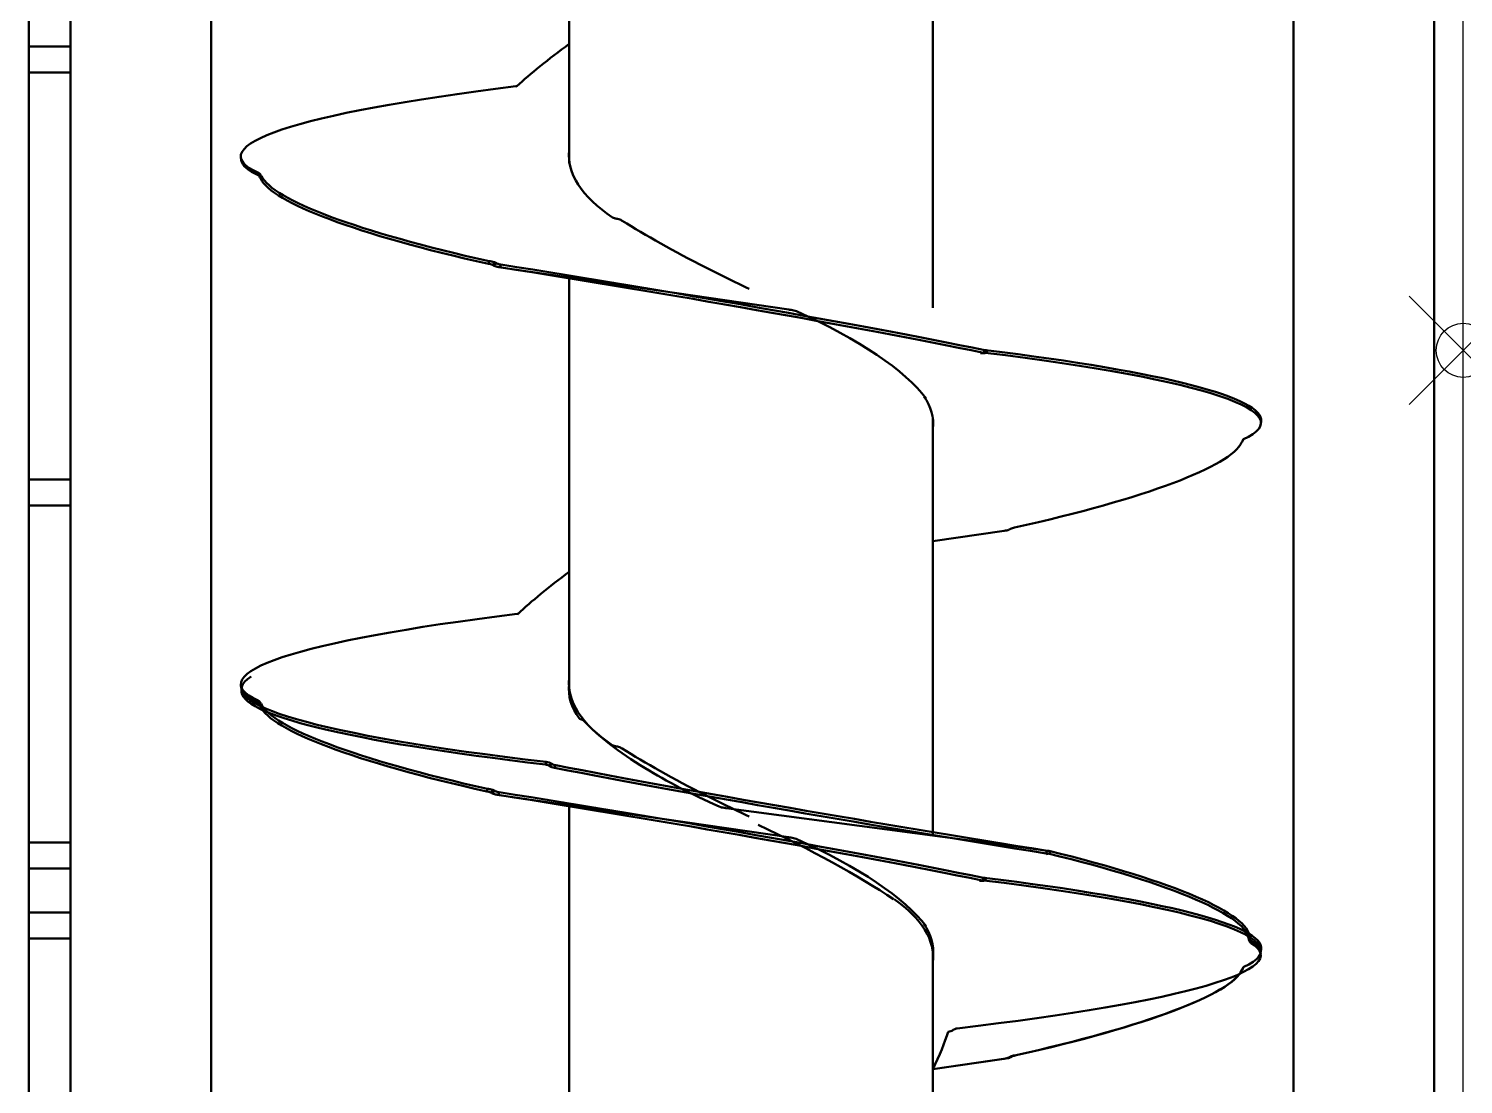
# Model space of a CAD drawing. Extents: x -3873 to 164127, y 7129 to 96529.
# Drawn here: x 62872 to 63535, y 68387 to 68875 of the extents above; entities that cross this region are included whole.
import ezdxf

# ---------------------------------------------------------------- set-up
doc = ezdxf.new("R2010")
doc.units = 0
doc.header["$PDMODE"] = 35
doc.header["$PDSIZE"] = 25
doc.layers.add('LAYOUT', color=90, linetype='CONTINUOUS')
doc.layers.add('LAYOUT Kromeka', color=1, linetype='CONTINUOUS', lineweight=5)
doc.layers.add('Visible (ISO)', color=7, linetype='CONTINUOUS', lineweight=50)

# ---------------------------------------------------------------- blocks, each defined once
blk = doc.blocks.new('chilling_Gibletchiller_platform_short')
at = {"layer": 'LAYOUT', "color": 0, "linetype": 'Continuous', "ltscale": 50}
blk.add_line((-1205, 560), (1205, 560), dxfattribs=at)
blk.add_point((0, 560), dxfattribs=at)
blk = doc.blocks.new('*E242')
at = {"layer": 'Visible (ISO)', "color": 0}
for centre, major_axis, ratio, start_param, end_param in [((98.95, 240.51), (274.23, -291.23), 0.219922, 1.767895, 1.767897), ((587.88, 240.6), (274.47, -291.01), 0.2166, 1.764193, 1.764195), ((1075.4, 240.56), (274.37, -291.1), 0.218, 1.765751, 1.765753), ((1562.92, 240.53), (274.27, -291.19), 0.219399, 1.767311, 1.767313), ((1538.03, 84.15), (243.77, -317.16), 0.444546, 2.06282, 2.062822), ((2025.55, 84.12), (243.51, -317.36), 0.445686, 2.064672, 2.064674), ((1292.48, 388.71), (243.94, 317.11), 0.443994, 4.221282, 4.221284), ((1294.27, 387.3), (243.9, 317.06), 0.443975, 4.221288, 4.22129), ((1780, 388.74), (243.68, 317.32), 0.445135, 4.219432, 4.219434), ((1781.79, 387.34), (243.64, 317.26), 0.445116, 4.219437, 4.219439), ((341.63, 232.62), (274.39, 291.17), 0.218285, 4.517139, 4.517141), ((343.42, 230.92), (274.35, 291.12), 0.218262, 4.51714, 4.517142), ((829.86, 232.59), (274.46, 291.1), 0.217323, 4.51821, 4.518212), ((831.64, 230.89), (274.42, 291.05), 0.2173, 4.518211, 4.518213), ((1317.38, 232.63), (274.36, 291.19), 0.218723, 4.516651, 4.516653), ((1319.16, 230.93), (274.32, 291.15), 0.218699, 4.516652, 4.516654)]:
    blk.add_ellipse(centre, major_axis=major_axis, ratio=ratio, start_param=start_param, end_param=end_param, dxfattribs=at)
blk = doc.blocks.new('CD30-500-2500 Giblet chiller')
at = {"layer": 'Visible (ISO)', "color": 0}
for p, q in [((105263.77, 16066.42), (107233.77, 16066.42)), ((106461.48, 16066.42), (107431.48, 16066.42)), ((105878.37, 16001.42), (107233.77, 16001.42)), ((106461.48, 16001.42), (107431.48, 16001.42)), ((106532.14, 15986.32), (106530.92, 15986.48)), ((106775.98, 15986.32), (106774.76, 15986.48)), ((106776.89, 15986.24), (106775.67, 15986.06)), ((106769.25, 15981), (106770.04, 15980.79)), ((106770.04, 15980.79), (106770.47, 15980.68)), ((106770.07, 15981.3), (106770.96, 15981.02)), ((106770.08, 15981.3), (106770.62, 15981.14)), ((106770.58, 15981.23), (106770.19, 15981.35)), ((106771.08, 15981.07), (106770.58, 15981.23)), ((106770.62, 15981.14), (106770.97, 15981.03)), ((106771.11, 15981.67), (106770.68, 15981.6)), ((106771.91, 15981.78), (106771.11, 15981.67)), ((106729.31, 15888.01), (106709.53, 15739.31)), ((106729.26, 15887.65), (106730.03, 15887.34)), ((106729.36, 15888.35), (106729.29, 15888.37)), ((106729.33, 15888.21), (106729.29, 15888.37)), ((106729.56, 15889.24), (106730.49, 15888.29)), ((106730.03, 15887.34), (106730.49, 15887.15)), ((106730.51, 15888.04), (106730.45, 15888.06)), ((106730.52, 15888.04), (106730.51, 15888.04)), ((106730.54, 15888.25), (106730.66, 15888.12)), ((106730.75, 15887.18), (106730.74, 15887.24)), ((106586.3, 15834.78), (106581.47, 15867.79)), ((106830.15, 15834.78), (106825.23, 15868.55)), ((106830.15, 15834.78), (106825.32, 15867.79)), ((106497.95, 15858.72), (106498.72, 15858.41)), ((106498.01, 15859.11), (106497.98, 15859.12)), ((106497.99, 15858.99), (106497.98, 15859.12)), ((106498.24, 15859.95), (106499.18, 15859.15)), ((106498.72, 15858.41), (106499.18, 15858.22)), ((106499.2, 15858.95), (106499.14, 15858.96)), ((106499.2, 15858.94), (106499.2, 15858.95)), ((106499.22, 15859.12), (106499.35, 15859.01)), ((106499.44, 15856.84), (106499.42, 15856.98)), ((106741.71, 15858.11), (106742.48, 15857.8)), ((106741.77, 15858.51), (106741.74, 15858.52)), ((106741.75, 15858.39), (106741.74, 15858.52)), ((106742, 15859.35), (106742.94, 15858.55)), ((106742.48, 15857.8), (106742.94, 15857.62)), ((106742.96, 15858.35), (106742.9, 15858.36)), ((106742.96, 15858.34), (106742.96, 15858.35)), ((106742.98, 15858.51), (106743.11, 15858.4)), ((106743.2, 15856.25), (106743.18, 15856.38)), ((106285.54, 15834.78), (106478.44, 15834.78)), ((106529.39, 15834.78), (106722.28, 15834.78)), ((106722.23, 15834.78), (106631.08, 15834.78)), ((106773.23, 15834.78), (106966.12, 15834.78)), ((106966.06, 15834.78), (106775.92, 15834.78)), ((106519.44, 15831.02), (106519.41, 15830.65)), ((106763.2, 15830.96), (106763.17, 15830.59)), ((106479.26, 15768.29), (106459.59, 15634.15)), ((106723.03, 15768.13), (106703.35, 15633.39)), ((106411.58, 15666.78), (106218.81, 15666.78)), ((106220.32, 15666.78), (106410.57, 15666.78)), ((106464.37, 15666.78), (106654.41, 15666.78)), ((106708.22, 15666.78), (106900.27, 15666.78)), ((106900.99, 15666.78), (106708.23, 15666.78)), ((106688.98, 15655.95), (106688.19, 15656.07)), ((106689.42, 15655.89), (106688.98, 15655.95)), ((106689.91, 15657.33), (106689.02, 15658.7)), ((106689.52, 15657.93), (106689.02, 15658.7)), ((106689.63, 15658.42), (106689.24, 15659.02)), ((106689.91, 15657.33), (106689.52, 15657.93)), ((106690.13, 15657.66), (106689.63, 15658.42)), ((106690.17, 15660.35), (106689.74, 15660.53)), ((106690.96, 15660.03), (106690.17, 15660.35)), ((106376.16, 15642.73), (106376.1, 15642.14)), ((106619.92, 15643.33), (106619.86, 15642.74)), ((106458.86, 15635), (106458.42, 15635.17)), ((106459.65, 15634.67), (106458.86, 15635)), ((106457.67, 15629.59), (106456.88, 15629.81)), ((106458.1, 15629.47), (106457.67, 15629.59)), ((106458.6, 15631.27), (106457.71, 15632.94)), ((106458.21, 15632), (106457.71, 15632.94)), ((106458.32, 15632.62), (106457.93, 15633.35)), ((106458.6, 15631.27), (106458.21, 15632)), ((106458.82, 15631.67), (106458.32, 15632.62)), ((106701.43, 15628.83), (106700.64, 15629.05)), ((106701.86, 15628.71), (106701.43, 15628.83)), ((106702.36, 15630.5), (106701.47, 15632.17)), ((106701.97, 15631.23), (106701.47, 15632.17)), ((106702.08, 15631.85), (106701.69, 15632.58)), ((106702.36, 15630.5), (106701.97, 15631.23)), ((106702.58, 15630.91), (106702.08, 15631.85)), ((106702.62, 15634.23), (106702.18, 15634.4)), ((106703.41, 15633.91), (106702.62, 15634.23)), ((106416.05, 15523.22), (106416.84, 15523.32)), ((106416.84, 15523.32), (106417.28, 15523.38)), ((106416.87, 15524.09), (106417.77, 15523.73)), ((106416.88, 15524.1), (106417.42, 15523.87)), ((106417.38, 15523.97), (106416.99, 15524.13)), ((106417.88, 15523.76), (106417.38, 15523.97)), ((106417.42, 15523.87), (106417.77, 15523.73)), ((106417.92, 15524.46), (106417.49, 15524.58)), ((106418.71, 15524.24), (106417.92, 15524.46)), ((106659.81, 15523.05), (106660.6, 15523.16)), ((106660.6, 15523.16), (106661.04, 15523.22)), ((106660.63, 15523.92), (106661.53, 15523.56)), ((106660.64, 15523.93), (106661.18, 15523.71)), ((106661.14, 15523.8), (106660.76, 15523.96)), ((106661.64, 15523.6), (106661.14, 15523.8)), ((106661.18, 15523.71), (106661.53, 15523.56)), ((106661.68, 15524.29), (106661.25, 15524.41)), ((106662.47, 15524.07), (106661.68, 15524.29)), ((106410.22, 15515.24), (106409, 15515.08)), ((106654.06, 15515.24), (106652.84, 15515.08)), ((105263.77, 15501.42), (107233.77, 15501.42)), ((106461.48, 15501.42), (107431.48, 15501.42)), ((105263.77, 15436.42), (107233.77, 15436.42)), ((106357.77, 15436.42), (106357.77, 15417.07)), ((106369.77, 15417.07), (106369.77, 15436.42)), ((106461.48, 15436.42), (107431.48, 15436.42)), ((106557.77, 15436.42), (106557.77, 15417.07)), ((106569.77, 15417.07), (106569.77, 15436.42)), ((106725.48, 15436.42), (106725.48, 15417.07)), ((106737.48, 15417.07), (106737.48, 15436.42)), ((106757.77, 15436.42), (106757.77, 15417.07)), ((106769.77, 15417.07), (106769.77, 15436.42)), ((105263.77, 15417.07), (107252.77, 15417.07)), ((106436.48, 15417.07), (107381.48, 15417.07))]:
    blk.add_line(p, q, dxfattribs=at)
for centre, major_axis, ratio, start_param, end_param in [((106518.95, 15587.19), (12.82, 399.16), 0.097021, -0.198561, 0.825008), ((106762.71, 15587.2), (12.9, 399.15), 0.096956, -0.196488, 0.827081), ((106791.68, 15587.34), (-14.38, 398.94), 0.094892, -0.868832, 0.146901), ((106517.73, 15587.35), (12.82, 399.16), 0.097021, -0.009668, 0.825008), ((106761.49, 15587.36), (12.9, 399.15), 0.096956, -0.009721, 0.827081), ((106790.45, 15587.16), (-14.38, 398.94), 0.094892, 0.010589, 0.146901), ((106740.95, 15786.73), (28.91, 194.22), 0.156124, 0.019911, 1.043481), ((106742.17, 15786.41), (28.91, 194.22), 0.156124, 0.019911, 1.043481), ((106774.87, 15588.02), (18.02, 397.5), 0.351131, 0.161683, 0.16247), ((106775.76, 15587.74), (18.02, 397.5), 0.351131, 0.161683, 0.16247), ((106544.44, 15584.98), (-24.14, 395.54), 0.350525, -0.139091, -0.138305), ((106566.32, 15781.39), (-28.65, 196.5), 0.149826, -1.110801, -0.095069), ((106788.2, 15584.99), (-23.9, 395.63), 0.350553, -0.137357, -0.136571), ((106788.3, 15584.98), (-24.14, 395.54), 0.350525, -0.139091, -0.138305), ((106810.16, 15781.69), (-28.64, 196.33), 0.150145, -1.107718, -0.091985), ((106810.17, 15781.39), (-28.65, 196.5), 0.149826, -1.110801, -0.095069), ((106709.64, 15809.7), (39.99, 236.47), 0.028076, 4.034553, 5.053062), ((106710.87, 15809.2), (39.99, 236.47), 0.028076, 4.034553, 5.053062), ((106585.36, 15737.53), (-131.96, 296.36), 0.165694, -1.181387, -1.179848), ((106578.54, 15866.2), (0.08, 5.68), 0.532831, -0.875835, -0.763862), ((106829.12, 15737.51), (-131.84, 296.51), 0.166658, -1.179021, -1.177482), ((106829.22, 15737.53), (-131.96, 296.36), 0.165694, -1.181387, -1.179848), ((106822.3, 15866.97), (0.08, 5.67), 0.533245, -0.875647, -0.763675), ((106822.4, 15866.2), (0.08, 5.68), 0.532831, -0.875835, -0.763862), ((106477.87, 15700.28), (39.62, 235.41), 0.036551, 0.838685, 1.857194), ((106479.09, 15699.79), (39.62, 235.41), 0.036551, 0.838685, 1.857194), ((106721.63, 15700.05), (39.63, 235.46), 0.036183, 0.84092, 1.859429), ((106722.86, 15699.55), (39.63, 235.46), 0.036183, 0.84092, 1.859429), ((106816.68, 15584.48), (-101.58, 333.83), 0.29207, -0.772702, -0.771164), ((106809.86, 15840.88), (0.25, 4.53), 0.66547, -0.820709, -0.708737), ((106838, 15817.24), (-42.02, 24.86), 0.239951, -1.243634, -0.795186), ((106540.53, 15750.78), (-11.32, 83.98), 0.477522, -0.124023, 0.256177), ((106538.77, 15750.78), (-11.32, 83.98), 0.477522, -0.124023, -0.085896), ((106771.84, 15750.78), (8.57, 84.05), 0.485184, -0.010296, 0.715753), ((106784.29, 15750.78), (-11.22, 83.98), 0.477861, -0.123463, 0.258827), ((106782.53, 15750.78), (-11.22, 83.98), 0.477861, -0.123463, -0.085327), ((106770.08, 15750.78), (8.57, 84.05), 0.485184, -0.010296, 0.028044), ((106499.74, 15701.16), (38.51, 135.88), 0.30221, 0.378795, 1.112194), ((106488.4, 15750.78), (24.47, 83.47), 0.436443, -0.193219, -0.186209), ((106743.5, 15701.28), (38.6, 135.78), 0.301806, 0.380987, 1.114386), ((106732.16, 15750.78), (24.39, 83.47), 0.437114, -0.19556, -0.188688), ((106731.05, 15724.65), (51.58, 120.16), 0.187822, 0.783769, 1.405084), ((106481.05, 15752.12), (15.86, 156.82), 0.0216, 1.465135, 1.465727), ((106477.69, 15720.35), (15.86, 156.82), 0.0216, 1.25516, 1.257606), ((106724.81, 15752.28), (15.86, 156.82), 0.021387, 1.467245, 1.467838), ((106721.45, 15720.5), (15.86, 156.82), 0.021387, 1.257271, 1.259716), ((106457.91, 15775.64), (52.81, 118.51), 0.16521, 4.390442, 4.567383), ((106701.67, 15775.79), (52.76, 118.57), 0.166176, 4.388076, 4.566487), ((106689.22, 15799.83), (40.67, 133.48), 0.291838, 3.981689, 4.304727), ((106711.13, 15780.07), (16, 156.76), 0.016673, 4.445118, 4.445711), ((106707.78, 15748.03), (16, 156.76), 0.016673, 4.653239, 4.655685), ((106457.16, 15750.78), (40.37, 84), 0.124708, 3.987282, 4.521135), ((106700.92, 15750.78), (40.35, 84), 0.125537, 3.985563, 4.519416), ((106688.47, 15750.78), (35.12, 83.62), 0.269082, 3.671343, 4.205196), ((106437.24, 15750.78), (5.88, 84.15), 0.076234, 3.880976, 3.885684), ((106681, 15750.78), (5.86, 84.15), 0.07638, 3.878884, 3.883592), ((106416.89, 15750.78), (11.38, 83.97), 0.477352, 3.14646, 3.912492), ((106660.65, 15750.78), (11.27, 83.98), 0.477692, 3.145902, 3.909844), ((106648.2, 15750.78), (-8.51, 84.05), 0.485313, 3.032759, 3.430188), ((106668.55, 15750.78), (3.16, 84.15), 0.09634, 3.510663, 3.51537), ((106352.16, 15693.64), (-40.67, 62.76), 0.1553, 1.910314, 2.414679), ((106418.65, 15750.78), (11.38, 83.97), 0.477352, 3.14646, 3.184582), ((106595.89, 15693.33), (-40.7, 61.56), 0.156897, 1.910754, 2.413061), ((106662.41, 15750.78), (11.27, 83.98), 0.477692, 3.145902, 3.184034), ((106668.57, 15914.4), (14.42, 398.94), 0.094856, 2.995729, 4.011461), ((106669.8, 15914.22), (14.42, 398.94), 0.094856, 3.130979, 4.011461), ((106693.91, 15918.44), (101.68, 333.7), 0.291838, 3.913871, 3.915409), ((106694.8, 15917.08), (101.68, 333.7), 0.291838, 3.913871, 3.915409), ((106687.98, 15660.99), (-0.25, 4.54), 0.664867, 3.85062, 3.962593), ((106395.85, 15914.21), (-12.78, 399.17), 0.097053, 2.317621, 3.34119), ((106639.61, 15914.2), (-12.86, 399.15), 0.096989, 2.315548, 3.339117), ((106443.18, 15720.66), (28.66, 196.58), 0.149666, 3.2382, 4.253933), ((106444.4, 15720.32), (28.66, 196.58), 0.149666, 3.2382, 4.253933), ((106462.6, 15765.69), (132.02, 296.28), 0.16521, 4.322624, 4.324163), ((106463.48, 15764.02), (132.02, 296.28), 0.16521, 4.322624, 4.324163), ((106456.66, 15635.75), (-0.08, 5.68), 0.532625, 3.905549, 4.017521), ((106687.02, 15720.36), (28.64, 196.41), 0.149986, 3.235121, 4.250853), ((106688.24, 15720.02), (28.64, 196.41), 0.149986, 3.235121, 4.250853), ((106706.36, 15765.71), (131.9, 296.44), 0.166176, 4.320258, 4.321797), ((106707.24, 15764.04), (131.9, 296.44), 0.166176, 4.320258, 4.321797), ((106700.42, 15634.98), (-0.08, 5.68), 0.533038, 3.905361, 4.017334), ((106397.07, 15914.37), (-12.78, 399.17), 0.097053, 3.151234, 3.34119), ((106421.68, 15916.95), (24.26, 395.5), 0.350511, 3.280765, 3.281551), ((106422.56, 15916.58), (24.26, 395.5), 0.350511, 3.280765, 3.281551), ((106640.83, 15914.37), (-12.86, 399.15), 0.096989, 3.151287, 3.339117), ((106665.44, 15916.94), (24.02, 395.59), 0.350539, 3.27903, 3.279817), ((106666.32, 15916.57), (24.02, 395.59), 0.350539, 3.27903, 3.279817)]:
    blk.add_ellipse(centre, major_axis=major_axis, ratio=ratio, start_param=start_param, end_param=end_param, dxfattribs=at)
for points, knots in [([(106770.07, 15981.3), (106769.85, 15981.27), (106769.67, 15981.24), (106769.4, 15981.14), (106769.3, 15981.08), (106769.25, 15981)], [0, 0, 0, 0, 0.5, 0.5, 1, 1, 1, 1]), ([(106771.91, 15981.78), (106771.85, 15981.67), (106771.76, 15981.54), (106771.61, 15981.42), (106771.47, 15981.3), (106771.29, 15981.18), (106771.08, 15981.07)], [0, 0, 0, 0, 0.5, 0.5, 0.5, 1, 1, 1, 1]), ([(106540.59, 15977.41), (106540.54, 15977.51), (106540.44, 15977.61), (106540.3, 15977.68), (106540.16, 15977.76), (106539.98, 15977.83), (106539.76, 15977.88)], [0, 0, 0, 0, 0.5, 0.5, 0.5, 1, 1, 1, 1]), ([(106784.36, 15977.58), (106784.3, 15977.68), (106784.2, 15977.77), (106784.06, 15977.85), (106783.92, 15977.93), (106783.74, 15977.99), (106783.52, 15978.04)], [0, 0, 0, 0, 0.5, 0.5, 0.5, 1, 1, 1, 1]), ([(106784.45, 15977.41), (106784.39, 15977.51), (106784.29, 15977.61), (106784.15, 15977.68), (106784.01, 15977.76), (106783.83, 15977.83), (106783.61, 15977.88)], [0, 0, 0, 0, 0.5, 0.5, 0.5, 1, 1, 1, 1]), ([(106730.75, 15887.18), (106730.73, 15887.36), (106730.71, 15887.52), (106730.68, 15887.83), (106730.67, 15887.98), (106730.66, 15888.12)], [-0.3710489, -0.3710489, -0.3710489, -0.3710489, -0.1855245, -0.1855245, 0, 0, 0, 0]), ([(106581.47, 15867.79), (106581.41, 15868.17), (106581.33, 15868.55), (106581.24, 15868.9), (106581.15, 15869.22), (106581.04, 15869.52), (106580.92, 15869.8)], [0.1548942, 0.1548942, 0.1548942, 0.1548942, 0.5000028, 0.5000028, 0.5000028, 0.8159434, 0.8159434, 0.8159434, 0.8159434]), ([(106825.23, 15868.55), (106825.17, 15868.94), (106825.09, 15869.31), (106825, 15869.66), (106824.91, 15869.98), (106824.8, 15870.29), (106824.68, 15870.57)], [0.1527254, 0.1527254, 0.1527254, 0.1527254, 0.5000028, 0.5000028, 0.5000028, 0.8159434, 0.8159434, 0.8159434, 0.8159434]), ([(106825.32, 15867.79), (106825.26, 15868.17), (106825.18, 15868.55), (106825.09, 15868.9), (106825, 15869.22), (106824.89, 15869.52), (106824.77, 15869.8)], [0.1548942, 0.1548942, 0.1548942, 0.1548942, 0.5000028, 0.5000028, 0.5000028, 0.8159434, 0.8159434, 0.8159434, 0.8159434]), ([(106499.44, 15856.84), (106499.41, 15857.22), (106499.39, 15857.58), (106499.36, 15858.3), (106499.35, 15858.66), (106499.35, 15859.01)], [-0.3710489, -0.3710489, -0.3710489, -0.3710489, -0.1855245, -0.1855245, 0, 0, 0, 0]), ([(106743.2, 15856.25), (106743.17, 15856.62), (106743.15, 15856.98), (106743.12, 15857.7), (106743.12, 15858.06), (106743.11, 15858.4)], [-0.3710489, -0.3710489, -0.3710489, -0.3710489, -0.1855245, -0.1855245, 0, 0, 0, 0]), ([(106812.84, 15841.85), (106812.79, 15842.3), (106812.69, 15842.74), (106812.55, 15843.14), (106812.46, 15843.39), (106812.35, 15843.63), (106812.23, 15843.85)], [0, 0, 0, 0, 0.5000028, 0.5000028, 0.5000028, 0.8159434, 0.8159434, 0.8159434, 0.8159434]), ([(106709, 15736.41), (106709.08, 15736.65), (106709.15, 15736.89), (106709.21, 15737.15), (106709.31, 15737.55), (106709.38, 15737.98), (106709.43, 15738.41)], [0.1840543, 0.1840543, 0.1840543, 0.1840543, 0.5, 0.5, 0.5, 1, 1, 1, 1]), ([(106437.22, 15688.3), (106437.19, 15688.09), (106437.14, 15687.88), (106436.98, 15687.33), (106436.83, 15687.02), (106436.66, 15686.76)], [0.664323, 0.664323, 0.664323, 0.664323, 0.7562049, 0.7562049, 0.9125602, 0.9125602, 0.9125602, 0.9125602]), ([(106438.23, 15691.3), (106437.94, 15690.85), (106437.7, 15690.31), (106437.41, 15689.35), (106437.32, 15688.96), (106437.26, 15688.57)], [2.5682503, 2.5682503, 2.5682503, 2.5682503, 2.8214025, 2.8214025, 2.9900626, 2.9900626, 2.9900626, 2.9900626]), ([(106680.98, 15688.18), (106680.95, 15687.97), (106680.9, 15687.76), (106680.74, 15687.22), (106680.59, 15686.9), (106680.42, 15686.65)], [0.664323, 0.664323, 0.664323, 0.664323, 0.7562049, 0.7562049, 0.9125602, 0.9125602, 0.9125602, 0.9125602]), ([(106681.99, 15691.18), (106681.7, 15690.73), (106681.46, 15690.18), (106681.17, 15689.23), (106681.08, 15688.84), (106681.02, 15688.45)], [2.5682503, 2.5682503, 2.5682503, 2.5682503, 2.8214025, 2.8214025, 2.9900626, 2.9900626, 2.9900626, 2.9900626]), ([(106668.54, 15672.19), (106668.5, 15672.07), (106668.46, 15671.96), (106668.29, 15671.68), (106668.14, 15671.51), (106667.97, 15671.38)], [0.664323, 0.664323, 0.664323, 0.664323, 0.7562049, 0.7562049, 0.9125602, 0.9125602, 0.9125602, 0.9125602]), ([(106669.54, 15673.85), (106669.26, 15673.59), (106669.02, 15673.28), (106668.72, 15672.75), (106668.64, 15672.54), (106668.58, 15672.33)], [2.5682503, 2.5682503, 2.5682503, 2.5682503, 2.8214025, 2.8214025, 2.9900626, 2.9900626, 2.9900626, 2.9900626]), ([(106689.02, 15658.7), (106688.81, 15658.33), (106688.63, 15657.92), (106688.34, 15657.03), (106688.25, 15656.55), (106688.19, 15656.07)], [0, 0, 0, 0, 0.5, 0.5, 1, 1, 1, 1]), ([(106689.37, 15659.26), (106689.35, 15659.22), (106689.33, 15659.18), (106689.29, 15659.1), (106689.26, 15659.06), (106689.24, 15659.02)], [-0.04006097, -0.04006097, -0.04006097, -0.04006097, -0.02003048, -0.02003048, 0, 0, 0, 0]), ([(106689.74, 15660.53), (106689.7, 15660.24), (106689.64, 15659.96), (106689.56, 15659.71), (106689.51, 15659.55), (106689.45, 15659.4), (106689.37, 15659.26)], [0, 0, 0, 0, 0.5, 0.5, 0.5, 0.815947, 0.815947, 0.815947, 0.815947]), ([(106690.96, 15660.03), (106690.91, 15659.57), (106690.81, 15659.13), (106690.67, 15658.73), (106690.58, 15658.48), (106690.47, 15658.24), (106690.35, 15658.02)], [0, 0, 0, 0, 0.5000028, 0.5000028, 0.5000028, 0.8159434, 0.8159434, 0.8159434, 0.8159434]), ([(106458.42, 15635.17), (106458.39, 15634.83), (106458.33, 15634.49), (106458.25, 15634.19), (106458.2, 15633.99), (106458.13, 15633.81), (106458.06, 15633.64)], [0, 0, 0, 0, 0.5, 0.5, 0.5, 0.815947, 0.815947, 0.815947, 0.815947]), ([(106457.71, 15632.94), (106457.5, 15632.51), (106457.31, 15632.02), (106457.03, 15630.96), (106456.93, 15630.39), (106456.88, 15629.81)], [0, 0, 0, 0, 0.5, 0.5, 1, 1, 1, 1]), ([(106458.06, 15633.64), (106458.04, 15633.59), (106458.02, 15633.54), (106457.97, 15633.44), (106457.95, 15633.39), (106457.93, 15633.35)], [-0.04006097, -0.04006097, -0.04006097, -0.04006097, -0.02003048, -0.02003048, 0, 0, 0, 0]), ([(106459.65, 15634.67), (106459.6, 15634.11), (106459.5, 15633.56), (106459.36, 15633.05), (106459.27, 15632.73), (106459.16, 15632.42), (106459.04, 15632.14)], [0, 0, 0, 0, 0.5000028, 0.5000028, 0.5000028, 0.8159434, 0.8159434, 0.8159434, 0.8159434]), ([(106701.47, 15632.17), (106701.26, 15631.75), (106701.07, 15631.26), (106700.79, 15630.2), (106700.69, 15629.63), (106700.64, 15629.05)], [0, 0, 0, 0, 0.5, 0.5, 1, 1, 1, 1]), ([(106701.82, 15632.87), (106701.8, 15632.82), (106701.78, 15632.77), (106701.73, 15632.67), (106701.71, 15632.63), (106701.69, 15632.58)], [-0.04006097, -0.04006097, -0.04006097, -0.04006097, -0.02003048, -0.02003048, 0, 0, 0, 0]), ([(106702.18, 15634.4), (106702.15, 15634.06), (106702.09, 15633.73), (106702.01, 15633.42), (106701.96, 15633.22), (106701.89, 15633.04), (106701.82, 15632.87)], [0, 0, 0, 0, 0.5, 0.5, 0.5, 0.815947, 0.815947, 0.815947, 0.815947]), ([(106703.41, 15633.91), (106703.36, 15633.34), (106703.26, 15632.79), (106703.12, 15632.28), (106703.03, 15631.96), (106702.92, 15631.66), (106702.8, 15631.38)], [0, 0, 0, 0, 0.5000028, 0.5000028, 0.5000028, 0.8159434, 0.8159434, 0.8159434, 0.8159434]), ([(106416.87, 15524.09), (106416.66, 15523.96), (106416.48, 15523.81), (106416.2, 15523.52), (106416.1, 15523.36), (106416.05, 15523.22)], [0, 0, 0, 0, 0.5, 0.5, 1, 1, 1, 1]), ([(106418.71, 15524.24), (106418.66, 15524.13), (106418.56, 15524.04), (106418.42, 15523.96), (106418.28, 15523.88), (106418.1, 15523.82), (106417.88, 15523.76)], [0, 0, 0, 0, 0.5, 0.5, 0.5, 1, 1, 1, 1]), ([(106660.63, 15523.92), (106660.42, 15523.79), (106660.24, 15523.65), (106659.96, 15523.35), (106659.86, 15523.2), (106659.81, 15523.05)], [0, 0, 0, 0, 0.5, 0.5, 1, 1, 1, 1]), ([(106662.47, 15524.07), (106662.42, 15523.96), (106662.32, 15523.87), (106662.18, 15523.79), (106662.04, 15523.71), (106661.86, 15523.65), (106661.64, 15523.6)], [0, 0, 0, 0, 0.5, 0.5, 0.5, 1, 1, 1, 1])]:
    blk.add_open_spline(points, degree=3, knots=knots, dxfattribs=at)
for points in [[(106770.08, 15981.3), (106770.07, 15981.3), (106770.07, 15981.3), (106770.07, 15981.3)], [(106770.68, 15981.6), (106770.62, 15981.52), (106770.44, 15981.42), (106770.19, 15981.35)], [(106770.96, 15981.02), (106770.71, 15980.93), (106770.53, 15980.82), (106770.47, 15980.68)], [(106770.97, 15981.03), (106770.96, 15981.03), (106770.96, 15981.03), (106770.96, 15981.02)], [(106539.65, 15977.92), (106539.39, 15978.02), (106539.22, 15978.15), (106539.16, 15978.26)], [(106539.65, 15977.92), (106539.65, 15977.92), (106539.65, 15977.92), (106539.65, 15977.92)], [(106783.41, 15978.08), (106783.15, 15978.18), (106782.98, 15978.31), (106782.92, 15978.42)], [(106783.5, 15977.92), (106783.24, 15978.02), (106783.07, 15978.15), (106783.01, 15978.26)], [(106783.41, 15978.08), (106783.41, 15978.08), (106783.41, 15978.08), (106783.41, 15978.08)], [(106783.5, 15977.92), (106783.5, 15977.92), (106783.5, 15977.92), (106783.5, 15977.92)], [(106729.56, 15889.24), (106729.42, 15888.75), (106729.32, 15888.21), (106729.26, 15887.65)], [(106730.66, 15888.12), (106730.58, 15887.82), (106730.52, 15887.49), (106730.49, 15887.15)], [(106580.48, 15870.68), (106580.22, 15871.17), (106580.05, 15871.8), (106579.98, 15872.47)], [(106824.24, 15871.44), (106823.98, 15871.93), (106823.81, 15872.57), (106823.74, 15873.23)], [(106824.33, 15870.68), (106824.07, 15871.17), (106823.9, 15871.8), (106823.83, 15872.47)], [(106498.24, 15859.95), (106498.1, 15859.57), (106498, 15859.15), (106497.95, 15858.72)], [(106499.35, 15859.01), (106499.27, 15858.76), (106499.21, 15858.5), (106499.18, 15858.22)], [(106742, 15859.35), (106741.86, 15858.97), (106741.76, 15858.55), (106741.71, 15858.11)], [(106743.11, 15858.4), (106743.03, 15858.16), (106742.97, 15857.89), (106742.94, 15857.62)], [(106811.79, 15844.54), (106811.54, 15844.94), (106811.36, 15845.45), (106811.3, 15845.98)], [(106479.26, 15768.29), (106479.29, 15768.5), (106479.32, 15768.7), (106479.34, 15768.9)], [(106479.39, 15769.36), (106479.48, 15770.23), (106479.68, 15771.05), (106479.96, 15771.75)], [(106723.03, 15768.13), (106723.06, 15768.33), (106723.08, 15768.53), (106723.1, 15768.73)], [(106723.15, 15769.19), (106723.24, 15770.05), (106723.44, 15770.88), (106723.72, 15771.58)], [(106708.86, 15736.01), (106708.91, 15736.14), (106708.96, 15736.27), (106709, 15736.41)], [(106709.48, 15738.88), (106709.49, 15739.03), (106709.51, 15739.17), (106709.53, 15739.31)], [(106689.91, 15657.33), (106689.66, 15656.94), (106689.48, 15656.42), (106689.42, 15655.89)], [(106376.11, 15642.27), (106376.1, 15642.36), (106376.08, 15642.45), (106376.07, 15642.54)], [(106619.87, 15642.87), (106619.86, 15642.96), (106619.84, 15643.05), (106619.83, 15643.14)], [(106458.6, 15631.27), (106458.34, 15630.78), (106458.17, 15630.14), (106458.1, 15629.47)], [(106702.36, 15630.5), (106702.1, 15630.01), (106701.93, 15629.38), (106701.86, 15628.71)], [(106416.88, 15524.1), (106416.88, 15524.1), (106416.88, 15524.09), (106416.87, 15524.09)], [(106417.49, 15524.58), (106417.43, 15524.4), (106417.25, 15524.25), (106416.99, 15524.13)], [(106417.77, 15523.73), (106417.51, 15523.63), (106417.34, 15523.5), (106417.28, 15523.38)], [(106417.77, 15523.73), (106417.77, 15523.73), (106417.77, 15523.73), (106417.77, 15523.73)], [(106660.64, 15523.93), (106660.64, 15523.93), (106660.64, 15523.92), (106660.63, 15523.92)], [(106661.25, 15524.41), (106661.19, 15524.23), (106661.01, 15524.08), (106660.76, 15523.96)], [(106661.53, 15523.56), (106661.27, 15523.46), (106661.1, 15523.33), (106661.04, 15523.22)], [(106661.53, 15523.56), (106661.53, 15523.56), (106661.53, 15523.56), (106661.53, 15523.56)]]:
    blk.add_open_spline(points, degree=3, dxfattribs=at)
at = {"layer": 'LAYOUT', "color": 4, "linetype": 'Continuous', "ltscale": 25, "xscale": 0.5}
blk.add_blockref('*E242', (106038.23, 15515.04), dxfattribs=at)

msp = doc.modelspace()

# ---------------------------------------------------------------- block references
at = {"layer": 'LAYOUT Kromeka', "ltscale": 20}
for name, p, rotation in [('CD30-500-2500 Giblet chiller', (47454.97, 175224.57), 270), ('chilling_Gibletchiller_platform_short', (64094.81, 68726.5), 90)]:
    msp.add_blockref(name, p, dxfattribs=dict(at, rotation=rotation))

doc.saveas('drawing.dxf')
